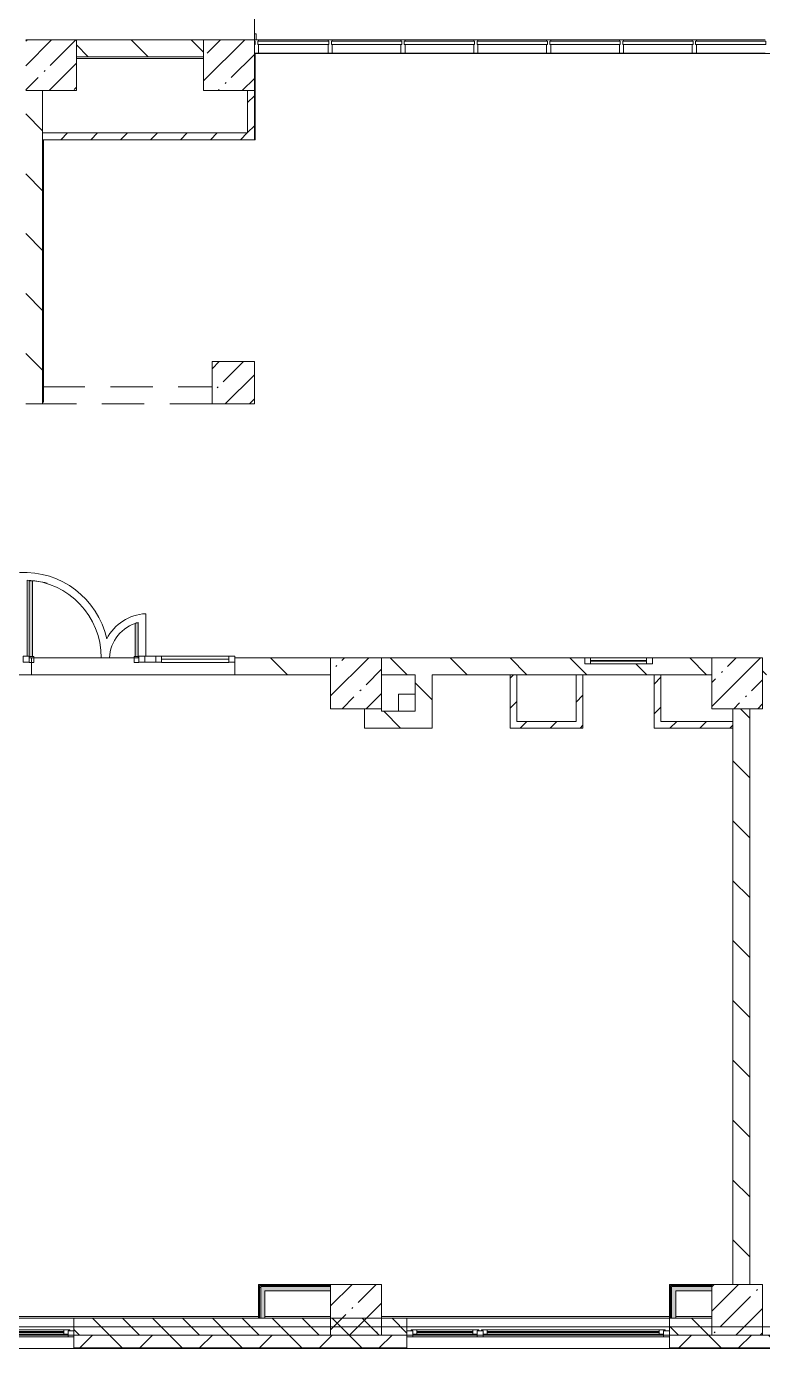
# Model space of a CAD drawing. Header units: millimetres. Extents: x -6228 to 200708, y -8553 to 29014.
# Drawn here: x 4069 to 12760, y -258 to 15358 of the extents above; entities that cross this region are included whole.
import ezdxf

# ---------------------------------------------------------------- set-up
doc = ezdxf.new("R2010")
doc.units = ezdxf.units.MM
doc.linetypes.add('200_ШТРИХ__ш1_п0_6_', pattern=[800, 500, -300])
doc.linetypes.add('Осевая', pattern=[15875, 3175, -2381.25, 7937.5, -2381.25])
for name, color, linetype, lineweight, true_color in [('A-DETL-GENF-4', 7, 'Continuous', 5, 0xaaaaaa), ('A-DOOR-2', 7, 'Continuous', 5, 0xe2e2e2), ('A-DOOR-3', 7, 'Continuous', 5, 0xaaaaaa), ('A-FLOR-1', 7, 'Continuous', 5, 0xaaaaaa), ('I-WALL-1', 7, 'Continuous', 5, 0xe7e7e7)]:
    doc.layers.add(name, color=color, linetype=linetype, lineweight=lineweight, true_color=true_color)
for name, color, linetype, lineweight in [('A-DETL-MBND-1', 7, '200_ШТРИХ__ш1_п0_6_', 9), ('A-GLAZ', 7, 'Continuous', 5), ('A-GLAZ-CURT', 7, 'Continuous', 5), ('A-GLAZ-CWMG', 7, 'Continuous', 5), ('A-WALL', 7, 'Continuous', 5), ('A-WALL-3', 7, 'Continuous', 9), ('I-WALL', 7, 'Continuous', 5), ('S-COLS', 7, 'Continuous', 5), ('Оси', 7, 'Continuous', 9), ('Оси-2', 7, 'Осевая', 9)]:
    doc.layers.add(name, color=color, linetype=linetype, lineweight=lineweight)
pattern_1 = [(135, (0, 0), (-353.553, -353.553), [])]
pattern_2 = [(45, (0, 0), (-176.7767, 176.7767), [])]
pattern_3 = [(45, (0, 0), (-285.123, 285.123), []), (45, (285.12, 0), (-285.123, 285.123), [504.031, -100.806, 16.764, -84.042])]
pattern_4 = [(45, (0, 0), (-530.33, 530.33), []), (135, (0, 0), (-530.33, -530.33), [])]

# ---------------------------------------------------------------- blocks, each defined once
blk = doc.blocks.new('120_Окно_СКБ_2Ст - 120_Окно_СКБ_2Ст 3100х2500 _мал_створка слева_ 2-22446355-2_1_3_птичка копия 1')
at = {"layer": 'A-GLAZ'}
for p, q in [((-1550, -127), (-1550, -57)), ((-1550, -57), (-1480, -57)), ((1550, -57), (-1550, -57)), ((-1480, -127), (-1550, -127)), ((-1550, -127), (-1500, -127)), ((-1480, -127), (-1500, -127)), ((-1500, -127), (-1500, -137)), ((-1500, -137), (670, -137)), ((670, -137), (-1500, -137)), ((-1480, -57), (-1480, -127)), ((650, -87), (-1480, -87)), ((-1480, -87), (-1480, -127)), ((-1430, -137), (-1430, -87)), ((-1430, -107), (600, -107)), ((600, -117), (-1430, -117)), ((600, -137), (600, -87)), ((650, -127), (650, -57)), ((650, -57), (720, -57)), ((650, -127), (650, -87)), ((720, -127), (650, -127)), ((670, -127), (650, -127)), ((670, -127), (700, -127)), ((670, -137), (670, -127)), ((720, -127), (700, -127)), ((700, -127), (700, -137)), ((700, -137), (1500, -137)), ((1500, -137), (700, -137)), ((720, -57), (720, -127)), ((1480, -87), (720, -87)), ((720, -87), (720, -127)), ((770, -137), (770, -87)), ((770, -107), (1430, -107)), ((1430, -117), (770, -117)), ((1430, -137), (1430, -87)), ((1480, -127), (1480, -57)), ((1480, -57), (1550, -57)), ((1480, -127), (1480, -87)), ((1550, -127), (1480, -127)), ((1500, -127), (1480, -127)), ((1500, -127), (1550, -127)), ((1500, -137), (1500, -127)), ((1550, -57), (1550, -127))]:
    blk.add_line(p, q, dxfattribs=at)
blk = doc.blocks.new('120_Окно_СКБ_1Ст - 120_Окно_СКБ_1Ст 900х2500_h_-22445987-2_1_3_птичка копия 1')
at = {"layer": 'A-GLAZ'}
for p, q in [((-450, -127), (-450, -57)), ((-450, -57), (-380, -57)), ((450, -57), (-450, -57)), ((-380, -127), (-450, -127)), ((-450, -127), (-400, -127)), ((-380, -127), (-400, -127)), ((-400, -127), (-400, -137)), ((-400, -137), (400, -137)), ((400, -137), (-400, -137)), ((-380, -57), (-380, -127)), ((380, -87), (-380, -87)), ((-380, -87), (-380, -127)), ((-330, -137), (-330, -87)), ((-330, -107), (330, -107)), ((330, -117), (-330, -117)), ((330, -137), (330, -87)), ((380, -127), (380, -57)), ((380, -57), (450, -57)), ((380, -127), (380, -87)), ((450, -127), (380, -127)), ((400, -127), (380, -127)), ((400, -127), (450, -127)), ((400, -137), (400, -127)), ((450, -57), (450, -127))]:
    blk.add_line(p, q, dxfattribs=at)
blk = doc.blocks.new('BSC_Колонна _Прямоугольная - 600х600-V109-2_1_3_птичка копия 1')
at = {"layer": 'S-COLS'}
h = blk.add_hatch(dxfattribs=at)
h.set_pattern_fill('FP_114', color=256, style=0, pattern_type=2)
h.set_pattern_definition([(45, (-7960, -7600), (-285.123, 285.123), []), (45, (-7674.88, -7600), (-285.123, 285.123), [504.031, -100.806, 16.764, -84.042])])
h.paths.add_polyline_path([(-300, -300), (300, -300), (300, 300), (-300, 300), (-300, -66)])
for p, q in [((300, 300), (-300, 300)), ((-300, 300), (-300, -300)), ((300, -300), (300, 300)), ((-300, -300), (300, -300))]:
    blk.add_line(p, q, dxfattribs=at)
blk = doc.blocks.new('BSC_Колонна _Прямоугольная - 500х500-22206884-2_1_3_птичка копия 1')
at = {"layer": 'S-COLS'}
h = blk.add_hatch(dxfattribs=at)
h.set_pattern_fill('FP_115', color=256, style=0, pattern_type=2)
h.set_pattern_definition([(45, (-6510, -11150), (-285.123, 285.123), []), (45, (-6224.88, -11150), (-285.123, 285.123), [504.031, -100.806, 16.764, -84.042])])
h.paths.add_polyline_path([(-250, -250), (250, -250), (250, 250), (-250, 250)])
for p, q in [((250, 250), (-250, 250)), ((-250, 250), (-250, -250)), ((250, -250), (250, 250)), ((-250, -250), (250, -250))]:
    blk.add_line(p, q, dxfattribs=at)
blk = doc.blocks.new('BSC_Колонна _Прямоугольная - 600х600-20441433-2_1_3_птичка копия 1')
at = {"layer": 'S-COLS'}
h = blk.add_hatch(dxfattribs=at)
h.set_pattern_fill('FP_122', color=256, style=0, pattern_type=2)
h.set_pattern_definition([(45, (-12460, -7600), (-285.123, 285.123), []), (45, (-12174.88, -7600), (-285.123, 285.123), [504.031, -100.806, 16.764, -84.042])])
h.paths.add_polyline_path([(-300, -300), (300, -300), (300, 300), (-300, 300), (-300, -66)])
for p, q in [((300, 300), (-300, 300)), ((-300, 300), (-300, -300)), ((300, -300), (300, 300)), ((-300, -300), (300, -300))]:
    blk.add_line(p, q, dxfattribs=at)
blk = doc.blocks.new('Системная панель - Стекло - 40мм-23997895-2_1_3_птичка копия 1')
at = {"layer": 'A-GLAZ-CURT'}
for p, q in [((420, 0), (-420, 0)), ((-420, 0), (-420, -40)), ((420, -40), (420, 0)), ((-420, -40), (420, -40))]:
    blk.add_line(p, q, dxfattribs=at)
blk = doc.blocks.new('Прямоугольный импост - Импост структурный с накладкой - 160мм-23771928-2_1_3_птичка копия 1')
at = {"layer": 'A-GLAZ-CWMG'}
for p, q in [((7630, 15200), (6810, 15200)), ((7630, 15043), (6810, 15043))]:
    blk.add_line(p, q, dxfattribs=at)
blk = doc.blocks.new('Прямоугольный импост - Импост структурный с накладкой - 160мм-23997897-2_1_3_птичка копия 1')
at = {"layer": 'A-GLAZ-CWMG'}
for p, q in [((0, 140), (-50, 140)), ((-50, 140), (-50, 40)), ((-50, 40), (-40, 40)), ((-40, 0), (-50, 0)), ((-50, 0), (-50, -17)), ((-40, 40), (-40, 0)), ((-10, 0), (-10, 40)), ((-10, 40), (0, 40)), ((0, 0), (-10, 0)), ((0, 40), (0, 140)), ((0, -17), (0, 0)), ((-50, -17), (0, -17))]:
    blk.add_line(p, q, dxfattribs=at)
blk = doc.blocks.new('Системная панель - Стекло - 40мм-23997899-2_1_3_птичка копия 1')
at = {"layer": 'A-GLAZ-CURT'}
for p, q in [((415, 0), (-415, 0)), ((-415, 0), (-415, -40)), ((415, -40), (415, 0)), ((-415, -40), (415, -40))]:
    blk.add_line(p, q, dxfattribs=at)
blk = doc.blocks.new('Прямоугольный импост - Импост структурный с накладкой - 160мм-23771909-2_1_3_птичка копия 1')
at = {"layer": 'A-GLAZ-CWMG'}
for p, q in [((11930, 15200), (11120, 15200)), ((11930, 15043), (11120, 15043))]:
    blk.add_line(p, q, dxfattribs=at)
blk = doc.blocks.new('Прямоугольный импост - Импост структурный с накладкой - 160мм-23997894-2_1_3_птичка копия 1')
at = {"layer": 'A-GLAZ-CWMG'}
for p, q in [((-25, 40), (-25, 140)), ((-25, 140), (25, 140)), ((-15, 40), (-25, 40)), ((-25, -17), (-25, 0)), ((-25, 0), (-15, 0)), ((-15, 0), (-15, 40)), ((15, 40), (15, 0)), ((25, 40), (15, 40)), ((15, 0), (25, 0)), ((25, 140), (25, 40)), ((25, 0), (25, -17)), ((25, -17), (-25, -17))]:
    blk.add_line(p, q, dxfattribs=at)
blk = doc.blocks.new('Системная панель - Стекло - 40мм-V126-2_1_3_птичка копия 1')
at = {"layer": 'A-GLAZ-CURT'}
for p, q in [((415, 0), (-415, 0)), ((-415, 0), (-415, -40)), ((415, -40), (415, 0)), ((-415, -40), (415, -40))]:
    blk.add_line(p, q, dxfattribs=at)
blk = doc.blocks.new('Системная панель - Стекло - 40мм-V127-2_1_3_птичка копия 1')
at = {"layer": 'A-GLAZ-CURT'}
for p, q in [((415, 0), (-415, 0)), ((-415, 0), (-415, -40)), ((415, -40), (415, 0)), ((-415, -40), (415, -40))]:
    blk.add_line(p, q, dxfattribs=at)
blk = doc.blocks.new('Системная панель - Стекло - 40мм-V128-2_1_3_птичка копия 1')
at = {"layer": 'A-GLAZ-CURT'}
h = blk.add_hatch(dxfattribs=at)
h.set_pattern_fill('FP_130', color=256, style=0, pattern_type=2)
h.set_pattern_definition([(45, (-8585, -14683), (-1414.21, 1414.21), [1000, -3000]), (45, (-9585, -15183), (-1414.21, 1414.21), [3000, -1000]), (45, (-7585, -15683), (-1414.21, 1414.21), [1000, -3000])])
h.paths.add_polyline_path([(415, -40), (415, 0), (-415, 0), (-415, -40)])
for p, q in [((415, 0), (-415, 0)), ((-415, 0), (-415, -40)), ((415, -40), (415, 0)), ((-415, -40), (415, -40))]:
    blk.add_line(p, q, dxfattribs=at)
blk = doc.blocks.new('Системная панель - Стекло - 40мм-V129-2_1_3_птичка копия 1')
at = {"layer": 'A-GLAZ-CURT'}
for p, q in [((415, 0), (-415, 0)), ((-415, 0), (-415, -40)), ((415, -40), (415, 0)), ((-415, -40), (415, -40))]:
    blk.add_line(p, q, dxfattribs=at)
blk = doc.blocks.new('Системная панель - Стекло - 40мм-V130-2_1_3_птичка копия 1')
at = {"layer": 'A-GLAZ-CURT'}
for p, q in [((415, 0), (-415, 0)), ((-415, 0), (-415, -40)), ((415, -40), (415, 0)), ((-415, -40), (415, -40))]:
    blk.add_line(p, q, dxfattribs=at)
blk = doc.blocks.new('120_Окно_СКБ_1Ст - 120_Окно_СКБ_1Ст 400х800 EI30-24230873-2_1_3_птичка копия 1')
at = {"layer": 'A-GLAZ'}
for p, q in [((-400, 30), (-400, 100)), ((-400, 100), (-330, 100)), ((400, 100), (-400, 100)), ((-330, 30), (-400, 30)), ((-400, 30), (400, 30)), ((-330, 100), (-330, 30)), ((330, 70), (-330, 70)), ((330, 60), (-330, 60)), ((330, 30), (330, 100)), ((330, 100), (400, 100)), ((400, 30), (330, 30)), ((400, 100), (400, 30))]:
    blk.add_line(p, q, dxfattribs=at)
blk = doc.blocks.new('Прямоугольный импост - 50 x 70 мм-31700031-2_1_3_птичка копия 1')
at = {"layer": 'A-GLAZ-CWMG'}
for p, q in [((-70, 35), (0, 35)), ((-70, -35), (-70, 35)), ((0, 35), (0, -35)), ((0, -35), (-70, -35))]:
    blk.add_line(p, q, dxfattribs=at)
blk = doc.blocks.new('Дверь_Витражная_остекление_ - ДВН_ДАО_Главный вход_1200 в свету-31742133-2_1_3_птичка копия 1')
at = {"layer": 'A-DOOR-2'}
for points in [[(-607, 30), (-607, 925), (-647, 922), (-647, 30)], [(640, 30), (640, 430), (633, 430), (607, 421), (607, 30)]]:
    blk.add_hatch(color=256, dxfattribs=at).paths.add_polyline_path(points)
at = {"layer": 'A-DETL-GENF-4'}
for p, q in [((-607, 925), (-647, 925)), ((-647, 925), (-647, 35)), ((-607, 30), (-607, 925)), ((607, 421), (607, 30)), ((640, 430), (633, 430)), ((-647, 30), (-607, 30)), ((-592, 30), (-647, 30)), ((-592, -40), (-592, 30)), ((592, -40), (592, 30)), ((592, 30), (640, 30)), ((607, 30), (640, 30)), ((-647, -40), (-592, -40)), ((647, -40), (592, -40))]:
    blk.add_line(p, q, dxfattribs=at)
at = {"layer": 'A-DOOR-3'}
blk.add_line((-647, 925), (-647, 35), dxfattribs=at)
for centre, radius, start, end in [((-647, 30), 895, 76.1866, 90), ((647, 30), 400, 91.06, 94.8979)]:
    blk.add_arc(centre, radius, start, end, dxfattribs=at)
blk = doc.blocks.new('Системная панель - Стемалит - 40мм-32257327-2_1_3_птичка копия 1')
at = {"layer": 'A-GLAZ-CURT'}
for p, q in [((65, 35), (-65, 35)), ((-65, 35), (-65, -35)), ((65, -35), (65, 35)), ((-65, -35), (65, -35))]:
    blk.add_line(p, q, dxfattribs=at)
blk = doc.blocks.new('Прямоугольный импост - 50 x 70 мм-31687886-2_1_3_птичка копия 1')
at = {"layer": 'A-GLAZ-CWMG'}
for p, q in [((-35, 35), (35, 35)), ((-35, -35), (-35, 35)), ((35, 35), (35, -35)), ((35, -35), (-35, -35))]:
    blk.add_line(p, q, dxfattribs=at)
blk = doc.blocks.new('Прямоугольный импост - 50 x 70 мм-31701779-2_1_3_птичка копия 1')
at = {"layer": 'A-GLAZ-CWMG'}
for p, q in [((0, 35), (-70, 35)), ((-70, 35), (-70, -35)), ((0, -35), (0, 35)), ((-70, -35), (0, -35))]:
    blk.add_line(p, q, dxfattribs=at)
blk = doc.blocks.new('Системная панель - Стекло - 40мм-32257331-2_1_3_птичка копия 1')
at = {"layer": 'A-GLAZ-CURT'}
for p, q in [((397.5, 0), (-397.5, 0)), ((-397.5, 0), (-397.5, -40)), ((397.5, -40), (397.5, 0)), ((-397.5, -40), (397.5, -40))]:
    blk.add_line(p, q, dxfattribs=at)
blk = doc.blocks.new('Прямоугольный импост - 50 x 70 мм-31702100-2_1_3_птичка копия 1')
at = {"layer": 'A-GLAZ-CWMG'}
for p, q in [((-35, 35), (35, 35)), ((-35, -35), (-35, 35)), ((35, 35), (35, -35)), ((35, -35), (-35, -35))]:
    blk.add_line(p, q, dxfattribs=at)
blk = doc.blocks.new('Прямоугольный импост - 50 x 70 мм-31720914-2_1_3_птичка копия 1')
at = {"layer": 'A-GLAZ-CWMG'}
blk.add_line((6460, 7920), (5665, 7920), dxfattribs=at)

msp = doc.modelspace()

# ---------------------------------------------------------------- hatches: boundary and pattern name
at = {"layer": 'A-WALL'}
h = msp.add_hatch(dxfattribs=at)
h.set_pattern_fill('FP_30', color=256, style=0, pattern_type=2)
h.set_pattern_definition([(135, (0, 0), (-176.7767, -176.7767), [])])
h.paths.add_polyline_path([(4630, -100), (8560, -100), (8560, 100), (4630, 100)])
h.paths.add_polyline_path([(12160, -100), (12160, 100), (11660, 100), (11660, -100)])
h = msp.add_hatch(dxfattribs=at)
h.set_pattern_fill('FP_20', color=256, style=0, pattern_type=2)
h.set_pattern_definition([(45, (0, 0), (-353.5534, 353.5534), []), (135, (0, 0), (-353.5534, -353.5534), [])])
h.paths.add_polyline_path([(75700, -250), (75700, -100), (71560, -100), (71560, -250), (75221.1, -250)])
h.paths.add_polyline_path([(69996.8, -250), (70660, -250), (70660, -100), (67060, -100), (67060, -250), (68255.4, -250)])
h.paths.add_polyline_path([(61410, -250), (62060, -250), (62060, -100), (60910, -100), (60910, -250), (61289.6, -250)])
h.paths.add_polyline_path([(65160, -250), (66160, -250), (66160, -100), (65160, -100)])
h.paths.add_polyline_path([(58810, -250), (58810, -100), (58060, -100), (58060, -250), (58677.4, -250)])
h.paths.add_polyline_path([(56936, -250), (57160, -250), (57160, -100), (56410, -100), (56410, -250)])
h.paths.add_polyline_path([(52582.4, -250), (53310, -250), (53310, -100), (51910, -100), (51910, -250)])
h.paths.add_polyline_path([(48810, -250), (48810, -100), (47410, -100), (47410, -250), (48228.8, -250)])
h.paths.add_polyline_path([(44936.3, -250), (45310, -250), (45310, -100), (44936.3, -100)])
h.paths.add_polyline_path([(43875.2, -250), (44036.3, -250), (44036.3, -100), (42660, -100), (42660, -250), (43004.5, -250)])
h.paths.add_polyline_path([(35168, -250), (35890, -250), (35890, -100), (34770, -100), (34770, -250)])
h.paths.add_polyline_path([(29209.7, -250), (30910, -250), (30910, -100), (29209.7, -100)])
h.paths.add_polyline_path([(39560, -250), (39560, -100), (37990, -100), (37990, -250), (39521.6, -250)])
h.paths.add_polyline_path([(33010, -250), (33870, -250), (33870, -100), (33010, -100)])
h.paths.add_polyline_path([(22710, -250), (22710, -100), (21610, -100), (21610, -250), (22542.5, -250)])
h.paths.add_polyline_path([(24810, -250), (26409.7, -250), (26409.7, -100), (24810, -100)])
h.paths.add_polyline_path([(16447.5, -250), (17260, -250), (17260, -100), (16110, -100), (16110, -250)])
h.paths.add_polyline_path([(18624.3, -250), (18810, -250), (18810, -100), (18160, -100), (18160, -250), (18188.9, -250)])
h.paths.add_polyline_path([(13010, -250), (13010, -100), (11660, -100), (11660, -250), (12529.2, -250)])
h.paths.add_polyline_path([(2080.6, -250), (3730, -250), (3730, -100), (-260, -100), (-260, -250)])
h.paths.add_polyline_path([(4630, -250), (8560, -250), (8560, -100), (4630, -100)])
at = {"layer": 'I-WALL'}
h = msp.add_hatch(dxfattribs=at)
h.set_pattern_fill('FP_31', color=256, style=0, pattern_type=2)
h.set_pattern_definition(pattern_1)
h.paths.add_polyline_path([(6160, 15000), (6160, 15200), (4660, 15200), (4660, 15000), (5563.4, 15000)])
h = msp.add_hatch(dxfattribs=at)
h.set_pattern_fill('FP_31', color=256, style=0, pattern_type=2)
h.set_pattern_definition(pattern_1)
h.paths.add_polyline_path([(4260, 10900), (4260, 14600), (4060, 14600), (4060, 10900)])
h = msp.add_hatch(dxfattribs=at)
h.set_pattern_fill('FP_32', color=256, style=0, pattern_type=2)
h.set_pattern_definition(pattern_2)
h.paths.add_polyline_path([(6760, 14100), (6760, 14600), (6680, 14600), (6680, 14100)])
h = msp.add_hatch(dxfattribs=at)
h.set_pattern_fill('FP_32', color=256, style=0, pattern_type=2)
h.set_pattern_definition(pattern_2)
h.paths.add_polyline_path([(5563.4, 14020), (6760, 14020), (6760, 14100), (4260, 14100), (4260, 14020)])
h = msp.add_hatch(dxfattribs=at)
h.set_pattern_fill('FP_31', color=256, style=0, pattern_type=2)
h.set_pattern_definition(pattern_1)
h.paths.add_polyline_path([(16660, 7700), (16660, 7900), (14999.9, 7900), (14999.9, 7700), (16160, 7700)])
h.paths.add_polyline_path([(10640, 7700), (12160, 7700), (12160, 7900), (11460, 7900), (11460, 7830), (10660, 7830), (10660, 7900), (8260, 7900), (8260, 7700), (10560, 7700)])
h.paths.add_polyline_path([(6530, 7700), (7660, 7700), (7660, 7900), (6530, 7900)])
h.paths.add_polyline_path([(13559.9, 7700), (13559.9, 7900), (12760, 7900), (12760, 7700), (13399.9, 7700)])
h.paths.add_polyline_path([(4030, 7700), (4030, 7900), (3730, 7900), (3730, 7700), (3822, 7700)])
h = msp.add_hatch(dxfattribs=at)
h.set_pattern_fill('FP_31', color=256, style=0, pattern_type=2)
h.set_pattern_definition(pattern_1)
h.paths.add_polyline_path([(8860, 7070), (8860, 7700), (8660, 7700), (8660, 7070)])
h = msp.add_hatch(dxfattribs=at)
h.set_pattern_fill('FP_32', color=256, style=0, pattern_type=2)
h.set_pattern_definition(pattern_2)
h.paths.add_polyline_path([(9860, 7070), (9860, 7700), (9780, 7700), (9780, 7070)])
h = msp.add_hatch(dxfattribs=at)
h.set_pattern_fill('FP_32', color=256, style=0, pattern_type=2)
h.set_pattern_definition(pattern_2)
h.paths.add_polyline_path([(10640, 7150), (10640, 7700), (10560, 7700), (10560, 7150)])
h = msp.add_hatch(dxfattribs=at)
h.set_pattern_fill('FP_32', color=256, style=0, pattern_type=2)
h.set_pattern_definition(pattern_2)
h.paths.add_polyline_path([(11560, 7070), (11560, 7700), (11480, 7700), (11480, 7070)])
h = msp.add_hatch(dxfattribs=at)
h.set_pattern_fill('FP_31', color=256, style=0, pattern_type=2)
h.set_pattern_definition(pattern_1)
h.paths.add_polyline_path([(8260, 7070), (8260, 7300), (8060, 7300), (8060, 7070)])
h = msp.add_hatch(dxfattribs=at)
h.set_pattern_fill('FP_31', color=256, style=0, pattern_type=2)
h.set_pattern_definition(pattern_1)
h.paths.add_polyline_path([(8660, 7070), (8660, 7270), (8260, 7270), (8260, 7070)])
h = msp.add_hatch(dxfattribs=at)
h.set_pattern_fill('FP_31', color=256, style=0, pattern_type=2)
h.set_pattern_definition(pattern_1)
h.paths.add_polyline_path([(12410, 500), (12610, 500), (12610, 7300), (12410, 7300), (12410, 747.6)])
h = msp.add_hatch(dxfattribs=at)
h.set_pattern_fill('FP_32', color=256, style=0, pattern_type=2)
h.set_pattern_definition(pattern_2)
h.paths.add_polyline_path([(9860, 7070), (10640, 7070), (10640, 7150), (9860, 7150)])
h = msp.add_hatch(dxfattribs=at)
h.set_pattern_fill('FP_32', color=256, style=0, pattern_type=2)
h.set_pattern_definition(pattern_2)
h.paths.add_polyline_path([(12410, 7070), (12410, 7150), (11560, 7150), (11560, 7070)])
h = msp.add_hatch(dxfattribs=at)
h.set_pattern_fill('FP_132', color=256, style=0, pattern_type=2)
h.set_pattern_definition(pattern_4)
h.paths.add_polyline_path([(7660, 487.5), (7660, 500), (6810, 500), (6810, 487.5), (7304.9, 487.5)])
h = msp.add_hatch(dxfattribs=at)
h.set_pattern_fill('FP_132', color=256, style=0, pattern_type=2)
h.set_pattern_definition(pattern_4)
h.paths.add_polyline_path([(6822.5, 100), (6822.5, 487.5), (6810, 487.5), (6810, 100)])
h = msp.add_hatch(dxfattribs=at)
h.set_pattern_fill('FP_132', color=256, style=0, pattern_type=2)
h.set_pattern_definition(pattern_4)
h.paths.add_polyline_path([(7660, 475), (7660, 487.5), (6822.5, 487.5), (6822.5, 475), (7304.9, 475)])
h = msp.add_hatch(dxfattribs=at)
h.set_pattern_fill('FP_132', color=256, style=0, pattern_type=2)
h.set_pattern_definition(pattern_4)
h.paths.add_polyline_path([(6822.5, 100), (6835, 100), (6835, 475), (6822.5, 475), (6822.5, 182.1)])
h = msp.add_hatch(dxfattribs=at)
h.set_pattern_fill('FP_132', color=256, style=0, pattern_type=2)
h.set_pattern_definition(pattern_4)
h.paths.add_polyline_path([(12160, 487.5), (12160, 500), (11660, 500), (11660, 487.5), (11672.5, 487.5)])
h = msp.add_hatch(dxfattribs=at)
h.set_pattern_fill('FP_132', color=256, style=0, pattern_type=2)
h.set_pattern_definition(pattern_4)
h.paths.add_polyline_path([(12160, 475), (12160, 487.5), (11672.5, 487.5), (11672.5, 475), (11685, 475)])
at = {"layer": 'I-WALL-1'}
for points in [[(7660, 425), (7660, 475), (6835, 475), (6835, 425), (7304.9, 425)], [(12160, 425), (12160, 475), (11685, 475), (11685, 425), (11735, 425)], [(6885, 100), (6885, 425), (6835, 425), (6835, 100)], [(11735, 100), (11735, 425), (11685, 425), (11685, 100)]]:
    msp.add_hatch(color=256, dxfattribs=at).paths.add_polyline_path(points)
at = {"layer": 'S-COLS'}
h = msp.add_hatch(dxfattribs=at)
h.set_pattern_fill('FP_28', color=256, style=0, pattern_type=2)
h.set_pattern_definition(pattern_3)
h.paths.add_polyline_path([(4060, 14600), (4660, 14600), (4660, 15200), (4060, 15200), (4060, 14886)])
h = msp.add_hatch(dxfattribs=at)
h.set_pattern_fill('FP_28', color=256, style=0, pattern_type=2)
h.set_pattern_definition(pattern_3)
h.paths.add_polyline_path([(6760, 14600), (6760, 15200), (6160, 15200), (6160, 14600), (6434.2, 14600)])
h = msp.add_hatch(dxfattribs=at)
h.set_pattern_fill('FP_28', color=256, style=0, pattern_type=2)
h.set_pattern_definition(pattern_3)
h.paths.add_polyline_path([(8260, -100), (8260, 500), (7660, 500), (7660, -100), (8175.6, -100)])
h = msp.add_hatch(dxfattribs=at)
h.set_pattern_fill('FP_28', color=256, style=0, pattern_type=2)
h.set_pattern_definition(pattern_3)
h.paths.add_polyline_path([(12160, -100), (12760, -100), (12760, 500), (12160, 500), (12160, 182.1)])

# ---------------------------------------------------------------- linework, layer by layer
at = {"layer": 'A-DETL-MBND-1'}
for p, q in [((6760, 15270), (6780, 15270)), ((6780, 15200), (6780, 15270)), ((4260, 11100), (6260, 11100)), ((6260, 10900), (4260, 10900))]:
    msp.add_line(p, q, dxfattribs=at)
at = {"layer": 'A-FLOR-1'}
for p, q in [((6760, 15200), (6760, 20770)), ((13710, 15040), (6770, 15040)), ((6770, 15040), (6770, 14020)), ((6160, 14980), (4660, 14980)), ((4270, 14020), (4270, 10920)), ((6770, 14020), (6760, 14020)), ((4270, 10920), (4260, 10920)), ((4078.1, 7920), (4078.1, 8818.2)), ((5387, 8317.2), (5387, 7903)), ((5477, 7920), (5477, 8421.4)), ((5395, 7900), (4130, 7900)), ((4130, 7900), (4130, 7700)), ((5387, 7903), (5395, 7903)), ((8460, 7470), (8660, 7470)), ((8460, 7270), (8460, 7470))]:
    msp.add_line(p, q, dxfattribs=at)
for centre, radius, start, end in [((4040.6, 7909), 1000, 12.44956, 93.01125), ((4040.6, 7909), 910, 359.43333, 87.64026), ((5502, 7878), 544, 92.63401, 153.04618), ((5502, 7878), 454, 104.67311, 177.22246)]:
    msp.add_arc(centre, radius, start, end, dxfattribs=at)
at = {"layer": 'A-WALL'}
for p, q in [((12160, 100), (3730, 100)), ((4630, 100), (4630, -258)), ((8560, -258), (8560, 100)), ((11660, 100), (11660, -258)), ((12160, -100), (12160, 100)), ((18160, -100), (-110, -100)), ((-268, -258), (18160, -258))]:
    msp.add_line(p, q, dxfattribs=at)
at = {"layer": 'A-WALL-3'}
for p, q in [((4260, 14100), (4260, 14020)), ((10640, 7700), (10560, 7700)), ((12410, 7070), (12410, 7150)), ((6822.5, 487.5), (7660, 487.5)), ((6822.5, 100), (6822.5, 487.5)), ((6835, 475), (7660, 475)), ((6835, 100), (6835, 475)), ((11672.5, 487.5), (12160, 487.5)), ((11672.5, 100), (11672.5, 487.5)), ((11685, 475), (12160, 475)), ((11685, 100), (11685, 475)), ((4630, -100), (8560, -100)), ((11660, -100), (12160, -100)), ((4630, -250), (8560, -250)), ((4630, -253), (8560, -253)), ((11660, -250), (13010, -250)), ((11660, -253), (13010, -253))]:
    msp.add_line(p, q, dxfattribs=at)
at = {"layer": 'I-WALL'}
for p, q in [((6160, 15200), (4660, 15200)), ((4660, 15200), (4660, 15000)), ((6160, 15000), (6160, 15200)), ((4660, 15000), (6160, 15000)), ((4260, 14600), (4060, 14600)), ((4260, 14100), (4260, 14600)), ((6760, 14600), (6680, 14600)), ((6680, 14600), (6680, 14100)), ((6760, 14020), (6760, 14600)), ((6680, 14100), (4260, 14100)), ((4260, 10900), (4260, 14020)), ((4260, 14020), (6760, 14020)), ((4060, 10900), (4260, 10900)), ((4100, 7900), (4130, 7900)), ((7660, 7900), (6530, 7900)), ((6530, 7900), (6530, 7700)), ((10660, 7900), (8260, 7900)), ((12160, 7900), (11460, 7900)), ((7660, 7700), (3730, 7700)), ((8260, 7700), (8660, 7700)), ((8660, 7700), (8660, 7270)), ((8860, 7700), (10560, 7700)), ((8860, 7070), (8860, 7700)), ((9780, 7700), (9780, 7070)), ((9860, 7150), (9860, 7700)), ((10560, 7700), (10560, 7150)), ((10640, 7700), (12160, 7700)), ((10640, 7070), (10640, 7700)), ((11480, 7700), (11480, 7070)), ((11560, 7150), (11560, 7700)), ((8060, 7300), (8060, 7070)), ((8260, 7270), (8260, 7300)), ((8660, 7270), (8260, 7270)), ((12410, 7300), (12410, 7150)), ((12610, 500), (12610, 7300)), ((8060, 7070), (8860, 7070)), ((9780, 7070), (10640, 7070)), ((10560, 7150), (9860, 7150)), ((11480, 7070), (12410, 7070)), ((12410, 7150), (11560, 7150)), ((12410, 7070), (12410, 500)), ((7660, 500), (6810, 500)), ((6810, 500), (6810, 100)), ((7660, 425), (7660, 500)), ((12160, 500), (11660, 500)), ((11660, 500), (11660, 100)), ((12160, 425), (12160, 500)), ((12410, 500), (12610, 500)), ((6885, 425), (7660, 425)), ((6885, 100), (6885, 425)), ((11735, 425), (12160, 425)), ((11735, 100), (11735, 425)), ((3730, 120), (6810, 120)), ((6885, 120), (7660, 120)), ((8260, 120), (11658.5, 120)), ((11735, 120), (12160, 120))]:
    msp.add_line(p, q, dxfattribs=at)
at = {"layer": 'S-COLS'}
for p, q in [((4660, 15200), (4060, 15200)), ((4660, 15000), (4660, 15200)), ((6760, 15200), (6160, 15200)), ((6160, 15200), (6160, 14600)), ((6760, 14600), (6760, 15200)), ((4660, 14600), (4660, 15000)), ((4060, 14600), (4260, 14600)), ((4260, 14600), (4660, 14600)), ((6160, 14600), (6760, 14600)), ((8260, 500), (7660, 500)), ((7660, 500), (7660, -100)), ((8260, -100), (8260, 500)), ((12760, 500), (12160, 500)), ((12160, 500), (12160, -100)), ((12760, -100), (12760, 500)), ((7660, -100), (8260, -100)), ((12160, -100), (12760, -100))]:
    msp.add_line(p, q, dxfattribs=at)
at = {"layer": 'Оси'}
msp.add_line((-2227.6, 0), (10272.4, 0), dxfattribs=at)
at = {"layer": 'Оси-2'}
msp.add_line((10272.4, 0), (25990, 0), dxfattribs=at)

# ---------------------------------------------------------------- block references
at = {"layer": 'A-DOOR-3'}
msp.add_blockref('Дверь_Витражная_остекление_ - ДВН_ДАО_Главный вход_1200 в свету-31742133-2_1_3_птичка копия 1', (4747.5, 7885), dxfattribs=at)
at = {"layer": 'A-GLAZ'}
msp.add_blockref('120_Окно_СКБ_1Ст - 120_Окно_СКБ_1Ст 400х800 EI30-24230873-2_1_3_птичка копия 1', (11060, 7800), dxfattribs=at)
at = {"layer": 'A-GLAZ', "rotation": 180}
for name, p in [('120_Окно_СКБ_1Ст - 120_Окно_СКБ_1Ст 900х2500_h_-22445987-2_1_3_птичка копия 1', (4180, -175)), ('120_Окно_СКБ_2Ст - 120_Окно_СКБ_2Ст 3100х2500 _мал_створка слева_ 2-22446355-2_1_3_птичка копия 1', (10110, -175))]:
    msp.add_blockref(name, p, dxfattribs=at)
at = {"layer": 'A-GLAZ-CURT'}
for name, p in [('Системная панель - Стекло - 40мм-23997895-2_1_3_птичка копия 1', (7220, 15183)), ('Системная панель - Стекло - 40мм-V128-2_1_3_птичка копия 1', (8085, 15183)), ('Системная панель - Стекло - 40мм-V126-2_1_3_птичка копия 1', (8945, 15183)), ('Системная панель - Стекло - 40мм-V127-2_1_3_птичка копия 1', (9805, 15183)), ('Системная панель - Стекло - 40мм-V130-2_1_3_птичка копия 1', (10665, 15183)), ('Системная панель - Стекло - 40мм-23997899-2_1_3_птичка копия 1', (11525, 15183)), ('Системная панель - Стекло - 40мм-V129-2_1_3_птичка копия 1', (12385, 15183)), ('Системная панель - Стемалит - 40мм-32257327-2_1_3_птичка копия 1', (5530, 7885)), ('Системная панель - Стекло - 40мм-32257331-2_1_3_птичка копия 1', (6062.5, 7885))]:
    msp.add_blockref(name, p, dxfattribs=at)
at = {"layer": 'A-GLAZ-CWMG', "rotation": 180}
for name, p in [('Прямоугольный импост - Импост структурный с накладкой - 160мм-23997897-2_1_3_птичка копия 1', (6760, 15183)), ('Прямоугольный импост - 50 x 70 мм-31701779-2_1_3_птичка копия 1', (4030, 7885))]:
    msp.add_blockref(name, p, dxfattribs=at)
at = {"layer": 'A-GLAZ-CWMG'}
for name, p in [('Прямоугольный импост - Импост структурный с накладкой - 160мм-23771928-2_1_3_птичка копия 1', (0, 0)), ('Прямоугольный импост - Импост структурный с накладкой - 160мм-23771909-2_1_3_птичка копия 1', (-3440, 0)), ('Прямоугольный импост - Импост структурный с накладкой - 160мм-23771909-2_1_3_птичка копия 1', (-2580, 0)), ('Прямоугольный импост - Импост структурный с накладкой - 160мм-23771909-2_1_3_птичка копия 1', (-1720, 0)), ('Прямоугольный импост - Импост структурный с накладкой - 160мм-23771909-2_1_3_птичка копия 1', (-860, 0)), ('Прямоугольный импост - Импост структурный с накладкой - 160мм-23771909-2_1_3_птичка копия 1', (0, 0)), ('Прямоугольный импост - Импост структурный с накладкой - 160мм-23771909-2_1_3_птичка копия 1', (860, 0)), ('Прямоугольный импост - 50 x 70 мм-31720914-2_1_3_птичка копия 1', (0, 0))]:
    msp.add_blockref(name, p, dxfattribs=at)
at = {"layer": 'A-GLAZ-CWMG', "extrusion": (0, 0, -1), "rotation": 180}
for name, p in [('Прямоугольный импост - Импост структурный с накладкой - 160мм-23997894-2_1_3_птичка копия 1', (-7655, 15183)), ('Прямоугольный импост - Импост структурный с накладкой - 160мм-23997894-2_1_3_птичка копия 1', (-8515, 15183)), ('Прямоугольный импост - Импост структурный с накладкой - 160мм-23997894-2_1_3_птичка копия 1', (-9375, 15183)), ('Прямоугольный импост - Импост структурный с накладкой - 160мм-23997894-2_1_3_птичка копия 1', (-10235, 15183)), ('Прямоугольный импост - Импост структурный с накладкой - 160мм-23997894-2_1_3_птичка копия 1', (-11095, 15183)), ('Прямоугольный импост - Импост структурный с накладкой - 160мм-23997894-2_1_3_птичка копия 1', (-11955, 15183)), ('Прямоугольный импост - 50 x 70 мм-31687886-2_1_3_птичка копия 1', (-5430, 7885)), ('Прямоугольный импост - 50 x 70 мм-31702100-2_1_3_птичка копия 1', (-5630, 7885)), ('Прямоугольный импост - 50 x 70 мм-31700031-2_1_3_птичка копия 1', (-6530, 7885))]:
    msp.add_blockref(name, p, dxfattribs=at)
at = {"layer": 'S-COLS'}
for name, p in [('BSC_Колонна _Прямоугольная - 500х500-22206884-2_1_3_птичка копия 1', (6510, 11150)), ('BSC_Колонна _Прямоугольная - 600х600-V109-2_1_3_птичка копия 1', (7960, 7600)), ('BSC_Колонна _Прямоугольная - 600х600-20441433-2_1_3_птичка копия 1', (12460, 7600))]:
    msp.add_blockref(name, p, dxfattribs=at)

doc.saveas('drawing.dxf')
